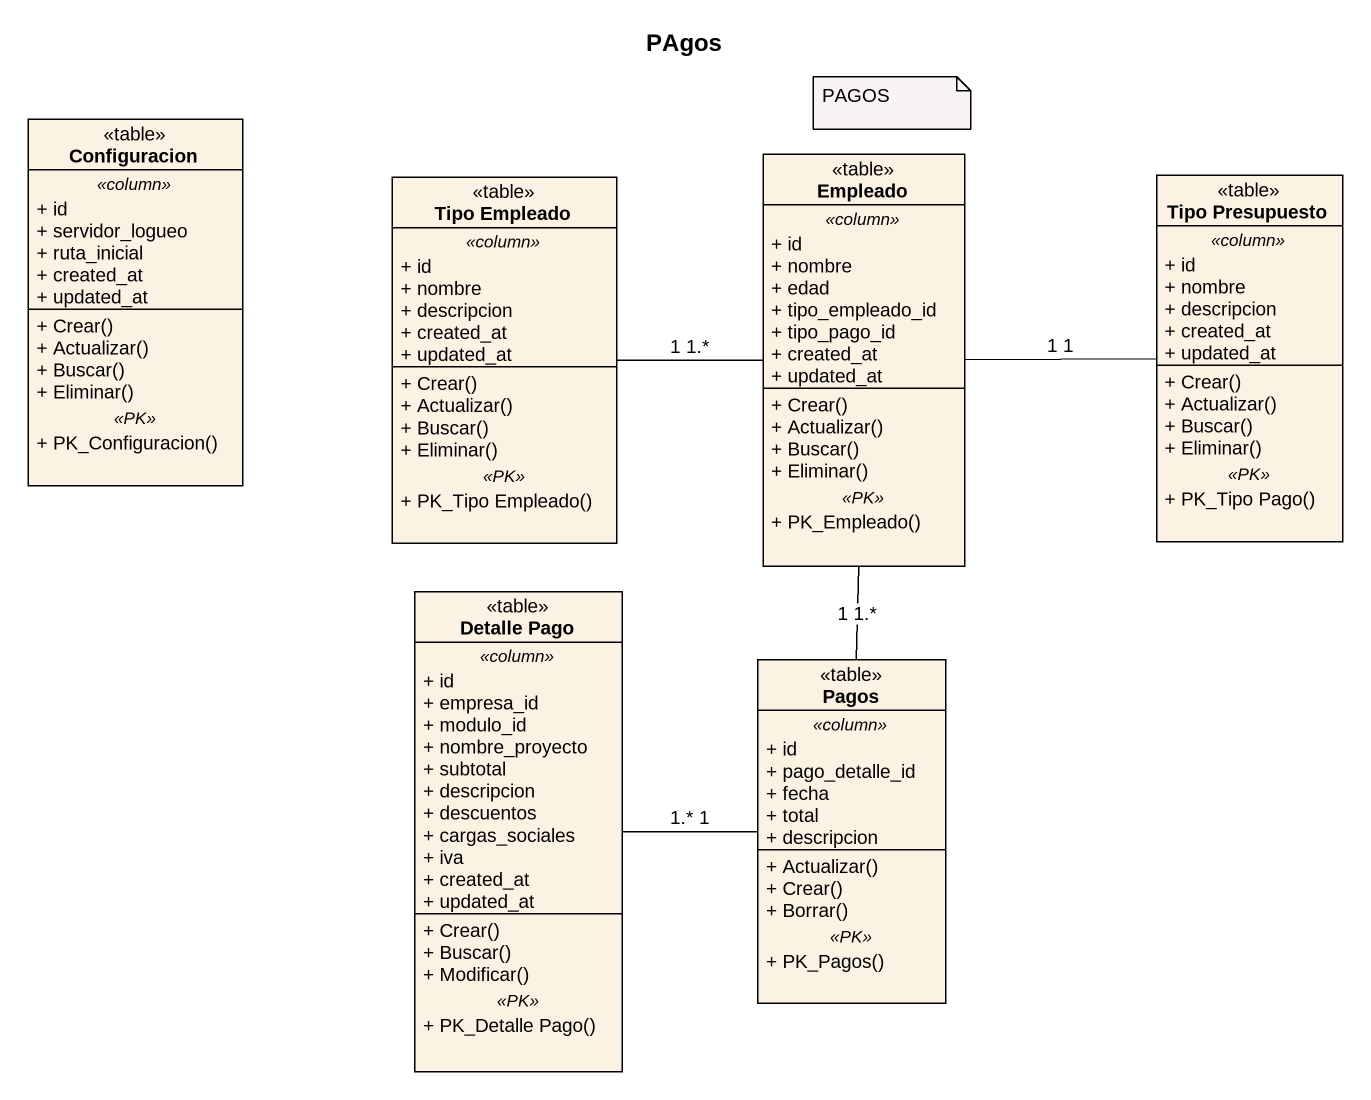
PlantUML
@startuml
title PAgos
hide circle
hide empty members
skinparam classAttributeIconSize 0
class Configuracion <<table>> {
  .. <<column>> ..
  + id
  + servidor_logueo
  + ruta_inicial
  + created_at
  + updated_at
  --
  + Crear()
  + Actualizar()
  + Buscar()
  + Eliminar()
  .. <<PK>> ..
  + PK_Configuracion()
}
class "Tipo Empleado" as Tipo_Empleado <<table>> {
  .. <<column>> ..
  + id
  + nombre
  + descripcion
  + created_at
  + updated_at
  --
  + Crear()
  + Actualizar()
  + Buscar()
  + Eliminar()
  .. <<PK>> ..
  + PK_Tipo Empleado()
}
class Empleado <<table>> {
  .. <<column>> ..
  + id
  + nombre
  + edad
  + tipo_empleado_id
  + tipo_pago_id
  + created_at
  + updated_at
  --
  + Crear()
  + Actualizar()
  + Buscar()
  + Eliminar()
  .. <<PK>> ..
  + PK_Empleado()
}
class "Tipo Presupuesto" as Tipo_Presupuesto <<table>> {
  .. <<column>> ..
  + id
  + nombre
  + descripcion
  + created_at
  + updated_at
  --
  + Crear()
  + Actualizar()
  + Buscar()
  + Eliminar()
  .. <<PK>> ..
  + PK_Tipo Pago()
}
class "Detalle Pago" as Detalle_Pago <<table>> {
  .. <<column>> ..
  + id
  + empresa_id
  + modulo_id
  + nombre_proyecto
  + subtotal
  + descripcion
  + descuentos
  + cargas_sociales
  + iva
  + created_at
  + updated_at
  --
  + Crear()
  + Buscar()
  + Modificar()
  .. <<PK>> ..
  + PK_Detalle Pago()
}
class Pagos <<table>> {
  .. <<column>> ..
  + id
  + pago_detalle_id
  + fecha
  + total
  + descripcion
  --
  + Actualizar()
  + Crear()
  + Borrar()
  .. <<PK>> ..
  + PK_Pagos()
}
Tipo_Empleado -right- Empleado : 1 1.*
Tipo_Presupuesto -left- Empleado : 1 1
Pagos -up- Empleado : 1 1.*
Pagos -left- Detalle_Pago : 1.* 1
note as N1
  PAGOS
end note
@enduml
